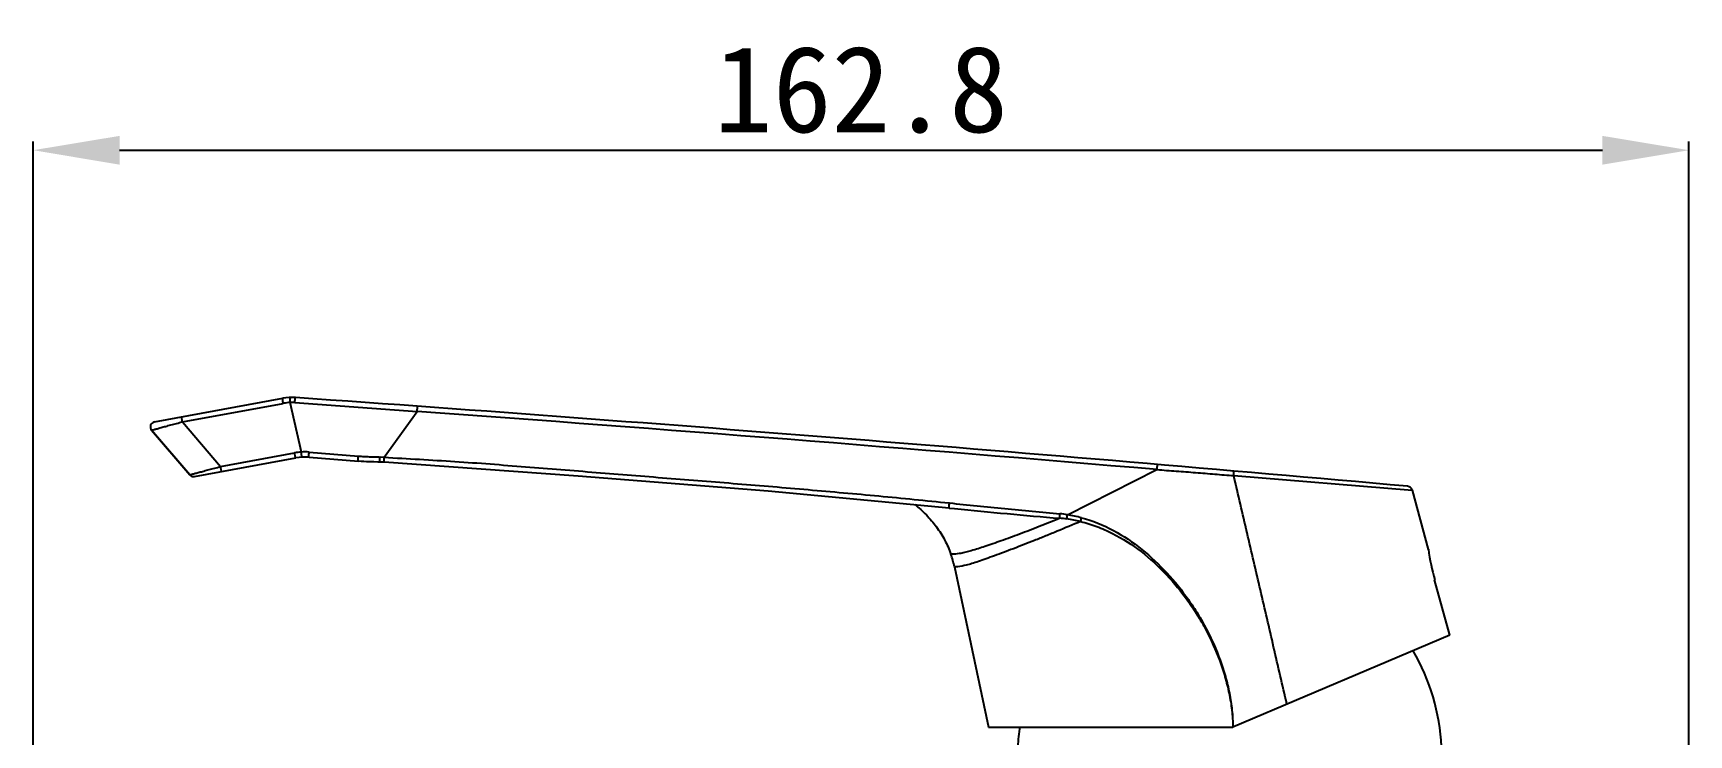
# Model space of a CAD drawing. Header units: millimetres. Extents: x 3817 to 4149, y 28263 to 28669.
# Drawn here: x 3832.6 to 3995.4, y 28600.3 to 28669.4 of the extents above; entities that cross this region are included whole.
import ezdxf

# ---------------------------------------------------------------- set-up
doc = ezdxf.new("R2010")
doc.units = ezdxf.units.MM
doc.styles.get("Standard").update_dxf_attribs({"font": ''})
doc.styles.get('Standard').set_extended_font_data('SimSun')
doc.dimstyles.new('副本 ISO-25-2bei', dxfattribs={"dimscale": 1.7, "dimtxt": 5, "dimasz": 5, "dimexe": 0.5, "dimexo": 0.625, "dimgap": 1, "dimtad": 1, "dimlfac": 0.0393, "dimdsep": 46, "dimtxsty": 'Standard', "dimcen": 2.5, "dimclrd": 1, "dimclre": 1, "dimclrt": 3, "dimadec": 0, "dimazin": 0, "dimtfac": 1, "dimtmove": 0, "dimatfit": 3, "dimfxl": 0, "dimarcsym": 0})

# ---------------------------------------------------------------- blocks, each defined once
blk = doc.blocks.new('*D1')
at = {"color": 1, "lineweight": -2, "transparency": 16777216}
for p, q in [((3832.63, 28578.06), (3832.63, 28658.73)), ((3841.13, 28657.88), (3986.9, 28657.88)), ((3995.4, 28509.23), (3995.4, 28658.73))]:
    blk.add_line(p, q, dxfattribs=at)
at = {"color": 1, "transparency": 16777216}
for points in [[(3841.13, 28659.29), (3841.13, 28656.46), (3832.63, 28657.88)], [(3986.9, 28659.29), (3986.9, 28656.46), (3995.4, 28657.88)]]:
    blk.add_solid(points, dxfattribs=at)
at = {"layer": 'Defpoints', "color": 0, "transparency": 16777216}
for p in [(3995.4, 28657.88), (3832.63, 28577), (3995.4, 28508.17)]:
    blk.add_point(p, dxfattribs=at)
at = {"color": 3, "transparency": 16777216, "insert": (3914.01, 28663.83), "char_height": 8.5, "attachment_point": 5, "bg_fill": 3, "box_fill_scale": 1.1, "bg_fill_color": 256, "bg_fill_true_color": 13158600, "bg_fill_transparency": 0}
blk.add_mtext('162.8', dxfattribs=at)

msp = doc.modelspace()

# ---------------------------------------------------------------- dimensions: what is measured, and where the dimension line sits
dim = msp.add_linear_dim(base=(3995.4, 28657.88), p1=(3832.63, 28577), p2=(3995.4, 28508.17), dimstyle='副本 ISO-25-2bei', override={"dimdec": 1, "dimlfac": 1, "dimtfill": 1})
dim.commit()
dim.dimension.update_dxf_attribs({"geometry": '*D1', "text_midpoint": (3914.01, 28663.83)})

# ---------------------------------------------------------------- next in the draw order: linework, layer by layer
at = {"color": 7, "linetype": 'Continuous'}
for p, q in [((3844.56, 28631.14), (3857.17, 28633.47)), ((3847.31, 28631.15), (3857.22, 28632.97)), ((3859, 28628.18), (3857.91, 28633.05)), ((3858.35, 28633.04), (3870.38, 28632.18)), ((3867.13, 28627.67), (3870.38, 28632.18)), ((3844.27, 28630.33), (3848.02, 28625.93)), ((3848.02, 28625.93), (3844.27, 28630.33)), ((3847.31, 28631.15), (3851.05, 28626.75)), ((3848.49, 28625.77), (3858.45, 28627.6)), ((3851.05, 28626.75), (3858.33, 28628.09)), ((3859.75, 28627.67), (3864.6, 28627.28)), ((3859.76, 28628.16), (3864.61, 28627.78)), ((3866.73, 28627.7), (3867.13, 28627.66)), ((3866.74, 28627.19), (3866.74, 28627.19)), ((3867.13, 28627.17), (3866.74, 28627.19)), ((3934.3, 28622.01), (3943.11, 28626.46)), ((3950.66, 28625.86), (3968.18, 28624.44)), ((3968.18, 28624.44), (3969.78, 28618.6)), ((3922.69, 28622.67), (3923.21, 28622.62)), ((3923.2, 28616.88), (3926.55, 28601.1)), ((3971.89, 28610.16), (3970.4, 28615.6)), ((3971.89, 28610.16), (3950.55, 28601.1)), ((3926.55, 28601.1), (3950.55, 28601.1))]:
    msp.add_line(p, q, dxfattribs=at)
for points in [[(3866.11, 28627.21), (3865.89, 28627.21), (3865.65, 28627.22), (3865.41, 28627.23), (3865.15, 28627.25), (3864.89, 28627.26), (3864.6, 28627.28)], [(3866.74, 28627.19), (3866.71, 28627.19), (3866.51, 28627.2), (3866.11, 28627.21)], [(3922.69, 28622.67), (3904.88, 28624.32), (3886.2, 28625.82), (3867.13, 28627.17)]]:
    msp.add_lwpolyline(points, dxfattribs=at)
for centre, radius, start, end in [((3858.07, 28628.55), 5, 85.9928, 100.4462), ((3464.17, 23005.56), 5641.77, 84.87901, 85.99282), ((3858.04, 28628.54), 4.51, 91.6498, 100.4397), ((3858.04, 28628.55), 4.5, 85.9945, 91.6416), ((3465.25, 23020.1), 5626.68, 85.12813, 85.87103), ((3844.65, 28630.65), 0.5, 100.4539, 220.4424), ((3859.32, 28622.68), 5.51, 93.3996, 100.4429), ((3859.36, 28622.68), 5, 85.4462, 100.4462), ((3859.32, 28622.68), 5.51, 85.4508, 93.3917), ((3848.4, 28626.26), 0.5, 220.4423, 280.4385), ((3967.7, 28624.31), 0.5, 15.2661, 84.8789), ((3932.4, 28609.97), 12.19, 81.0205, 84.489), ((3932.3, 28609.23), 12.93, 74.8011, 81.0942), ((3932.69, 28609.46), 12.23, 82.6332, 85.9548), ((3932.61, 28608.92), 12.78, 76.4505, 82.6075), ((3913.34, 28614.78), 10.08, 12.0024, 19.4137), ((3993.87, 28622.05), 24.33, 188.1339, 195.3533)]:
    msp.add_arc(centre, radius, start, end, dxfattribs=at)
for points, knots in [([(3857.22, 28632.97), (3857.21, 28633.04), (3857.19, 28633.13), (3857.18, 28633.24), (3857.17, 28633.32), (3857.16, 28633.38), (3857.16, 28633.42), (3857.16, 28633.45), (3857.16, 28633.47), (3857.17, 28633.47)], [0, 0, 0, 0, 0.380897, 0.552716, 0.703151, 0.826713, 0.919043, 0.976751, 1, 1, 1, 1]), ([(3857.91, 28633.05), (3857.91, 28633.11), (3857.91, 28633.2), (3857.91, 28633.32), (3857.91, 28633.4), (3857.91, 28633.46), (3857.92, 28633.5), (3857.92, 28633.53), (3857.92, 28633.55), (3857.93, 28633.55)], [0, 0, 0, 0, 0.380051, 0.551851, 0.70242, 0.82619, 0.918735, 0.976616, 1, 1, 1, 1]), ([(3858.35, 28633.04), (3858.36, 28633.1), (3858.36, 28633.19), (3858.38, 28633.31), (3858.39, 28633.39), (3858.4, 28633.45), (3858.4, 28633.5), (3858.41, 28633.52), (3858.42, 28633.54), (3858.42, 28633.54)], [0, 0, 0, 0, 0.379565, 0.55138, 0.702056, 0.825971, 0.918654, 0.97662, 1, 1, 1, 1]), ([(3870.38, 28632.18), (3870.38, 28632.25), (3870.39, 28632.34), (3870.41, 28632.46), (3870.41, 28632.53), (3870.42, 28632.59), (3870.43, 28632.64), (3870.44, 28632.66), (3870.45, 28632.68), (3870.45, 28632.68)], [0, 0, 0, 0, 0.379558, 0.551374, 0.702053, 0.825972, 0.918656, 0.976622, 1, 1, 1, 1]), ([(3844.27, 28630.33), (3844.27, 28630.33), (3844.28, 28630.33), (3844.29, 28630.33), (3844.31, 28630.34), (3844.33, 28630.35), (3844.37, 28630.36), (3844.41, 28630.37), (3844.46, 28630.38), (3844.54, 28630.41), (3844.66, 28630.44), (3844.82, 28630.48), (3845, 28630.53), (3845.21, 28630.59), (3845.43, 28630.65), (3845.75, 28630.73), (3846.19, 28630.85), (3846.74, 28631), (3847.11, 28631.1), (3847.31, 28631.15)], [0, 0, 0, 0, 0.001232, 0.005088, 0.011561, 0.020625, 0.032244, 0.046354, 0.062881, 0.081751, 0.126207, 0.179006, 0.23939, 0.306586, 0.379813, 0.458304, 0.628118, 0.810491, 1, 1, 1, 1]), ([(3847.31, 28631.15), (3847.29, 28631.21), (3847.28, 28631.3), (3847.26, 28631.41), (3847.25, 28631.49), (3847.25, 28631.55), (3847.24, 28631.59), (3847.24, 28631.62), (3847.25, 28631.64), (3847.25, 28631.64)], [0, 0, 0, 0, 0.380897, 0.552716, 0.703151, 0.826713, 0.919043, 0.976751, 1, 1, 1, 1]), ([(3858.45, 28627.6), (3858.45, 28627.6), (3858.45, 28627.6), (3858.44, 28627.62), (3858.43, 28627.64), (3858.42, 28627.69), (3858.4, 28627.75), (3858.38, 28627.82), (3858.36, 28627.94), (3858.34, 28628.03), (3858.33, 28628.09)], [0, 0, 0, 0, 0.008181, 0.023973, 0.081972, 0.174743, 0.298746, 0.449458, 0.621193, 1, 1, 1, 1]), ([(3859.06, 28627.68), (3859.06, 28627.68), (3859.05, 28627.69), (3859.04, 28627.72), (3859.04, 28627.77), (3859.03, 28627.83), (3859.02, 28627.9), (3859.01, 28628.02), (3859, 28628.11), (3859, 28628.18)], [0, 0, 0, 0, 0.023384, 0.081342, 0.17401, 0.297909, 0.448573, 0.620385, 1, 1, 1, 1]), ([(3859.75, 28627.67), (3859.75, 28627.67), (3859.75, 28627.69), (3859.74, 28627.71), (3859.74, 28627.76), (3859.74, 28627.82), (3859.74, 28627.9), (3859.75, 28628.01), (3859.75, 28628.1), (3859.76, 28628.17)], [0, 0, 0, 0, 0.023359, 0.081187, 0.173662, 0.29736, 0.44788, 0.619681, 1, 1, 1, 1]), ([(3864.6, 28627.28), (3864.6, 28627.28), (3864.59, 28627.3), (3864.59, 28627.33), (3864.59, 28627.37), (3864.59, 28627.43), (3864.59, 28627.51), (3864.59, 28627.63), (3864.6, 28627.72), (3864.6, 28627.78)], [0, 0, 0, 0, 0.023359, 0.081187, 0.173662, 0.29736, 0.44788, 0.619681, 1, 1, 1, 1]), ([(3864.6, 28627.78), (3864.78, 28627.77), (3865.14, 28627.74), (3865.67, 28627.72), (3866.11, 28627.71), (3866.47, 28627.7), (3866.64, 28627.7), (3866.73, 28627.69)], [0, 0, 0, 0, 0.250002, 0.500003, 0.750003, 0.875004, 1, 1, 1, 1]), ([(3866.74, 28627.19), (3866.73, 28627.19), (3866.73, 28627.21), (3866.73, 28627.24), (3866.72, 28627.28), (3866.72, 28627.34), (3866.72, 28627.42), (3866.72, 28627.54), (3866.73, 28627.63), (3866.73, 28627.69)], [0, 0, 0, 0, 0.023619, 0.081788, 0.174409, 0.298145, 0.448624, 0.620362, 1, 1, 1, 1]), ([(3867.13, 28627.17), (3867.13, 28627.17), (3867.13, 28627.19), (3867.12, 28627.21), (3867.12, 28627.26), (3867.12, 28627.32), (3867.12, 28627.4), (3867.12, 28627.51), (3867.12, 28627.61), (3867.13, 28627.67)], [0, 0, 0, 0, 0.023346, 0.081314, 0.173813, 0.29753, 0.448077, 0.619965, 1, 1, 1, 1]), ([(3867.13, 28627.67), (3868.29, 28627.6), (3870.61, 28627.47), (3874.09, 28627.26), (3877.56, 28627.01), (3882.19, 28626.64), (3887.98, 28626.18), (3894.93, 28625.62), (3900.72, 28625.16), (3905.35, 28624.78), (3908.82, 28624.48), (3912.3, 28624.18), (3915.77, 28623.86), (3919.24, 28623.53), (3921.55, 28623.29), (3922.7, 28623.17)], [0, 0, 0, 0, 0.0625, 0.124999, 0.187499, 0.249999, 0.374999, 0.499999, 0.624999, 0.687499, 0.749999, 0.812499, 0.874999, 0.9375, 1, 1, 1, 1]), ([(3943.11, 28626.46), (3943.12, 28626.52), (3943.13, 28626.61), (3943.14, 28626.73), (3943.15, 28626.81), (3943.16, 28626.87), (3943.17, 28626.92), (3943.18, 28626.94), (3943.18, 28626.96), (3943.19, 28626.96)], [0, 0, 0, 0, 0.379557, 0.55142, 0.702149, 0.826103, 0.918792, 0.976717, 1, 1, 1, 1]), ([(3848.02, 28625.93), (3848.02, 28625.93), (3848.03, 28625.94), (3848.03, 28625.94), (3848.05, 28625.95), (3848.08, 28625.95), (3848.12, 28625.96), (3848.16, 28625.98), (3848.21, 28625.99), (3848.29, 28626.01), (3848.41, 28626.05), (3848.57, 28626.09), (3848.75, 28626.14), (3848.95, 28626.19), (3849.17, 28626.25), (3849.5, 28626.34), (3849.93, 28626.46), (3850.48, 28626.6), (3850.86, 28626.7), (3851.05, 28626.75)], [0, 0, 0, 0, 0.001233, 0.005088, 0.011561, 0.020624, 0.032243, 0.046352, 0.062879, 0.081749, 0.126205, 0.179003, 0.239387, 0.306582, 0.379809, 0.458301, 0.628115, 0.81049, 1, 1, 1, 1]), ([(3851.18, 28626.26), (3851.18, 28626.26), (3851.17, 28626.26), (3851.16, 28626.28), (3851.15, 28626.3), (3851.14, 28626.35), (3851.12, 28626.41), (3851.11, 28626.48), (3851.08, 28626.6), (3851.06, 28626.69), (3851.05, 28626.75)], [0, 0, 0, 0, 0.008181, 0.023973, 0.081972, 0.174743, 0.298746, 0.449458, 0.621193, 1, 1, 1, 1]), ([(3943.11, 28626.46), (3943.43, 28626.43), (3944.06, 28626.38), (3945.01, 28626.3), (3945.96, 28626.24), (3947.22, 28626.14), (3948.79, 28626.01), (3950.04, 28625.91), (3950.66, 28625.86)], [0, 0, 0, 0, 0.125461, 0.251039, 0.376785, 0.502463, 0.752709, 1, 1, 1, 1]), ([(3950.66, 28625.86), (3950.66, 28625.92), (3950.67, 28626.03), (3950.66, 28626.16), (3950.64, 28626.24), (3950.63, 28626.29), (3950.61, 28626.32), (3950.59, 28626.32)], [0, 0, 0, 0, 0.367987, 0.677436, 0.797741, 0.891117, 1, 1, 1, 1]), ([(3955.89, 28603.37), (3955.45, 28605.24), (3954.58, 28608.99), (3953.27, 28614.61), (3951.97, 28620.23), (3951.1, 28623.99), (3950.66, 28625.86)], [0, 0, 0, 0, 0.24983, 0.49977, 0.749827, 1, 1, 1, 1]), ([(3919.31, 28623.01), (3919.7, 28622.7), (3920.46, 28622.01), (3921.45, 28620.84), (3922.27, 28619.55), (3922.68, 28618.61), (3922.85, 28618.13)], [0, 0, 0, 0, 0.250052, 0.500064, 0.750079, 1, 1, 1, 1]), ([(3922.69, 28622.67), (3922.68, 28622.67), (3922.68, 28622.69), (3922.68, 28622.72), (3922.68, 28622.76), (3922.68, 28622.82), (3922.68, 28622.9), (3922.69, 28623.02), (3922.7, 28623.11), (3922.7, 28623.17)], [0, 0, 0, 0, 0.022837, 0.080191, 0.172387, 0.295993, 0.446622, 0.618715, 1, 1, 1, 1]), ([(3922.7, 28623.17), (3924.51, 28622.98), (3928.14, 28622.63), (3931.76, 28622.28), (3933.57, 28622.11)], [0, 0, 0, 0, 0.5, 1, 1, 1, 1]), ([(3923.21, 28622.62), (3924.93, 28622.44), (3928.38, 28622.11), (3931.83, 28621.81), (3933.55, 28621.66)], [0, 0, 0, 0, 0.499977, 1, 1, 1, 1]), ([(3933.55, 28621.66), (3933.55, 28621.72), (3933.55, 28621.87), (3933.56, 28622.02), (3933.57, 28622.11)], [0, 0, 0, 0, 0.410559, 1, 1, 1, 1]), ([(3934.26, 28621.59), (3934.26, 28621.65), (3934.27, 28621.79), (3934.29, 28621.93), (3934.3, 28622.01)], [0, 0, 0, 0, 0.423882, 1, 1, 1, 1]), ([(3933.55, 28621.66), (3932.88, 28621.39), (3931.57, 28620.86), (3929.65, 28620.11), (3927.86, 28619.46), (3926.28, 28618.91), (3925.12, 28618.53), (3924.33, 28618.32), (3923.76, 28618.19), (3923.27, 28618.13), (3922.94, 28618.13), (3922.85, 28618.13)], [0, 0, 0, 0, 0.191758, 0.375834, 0.546015, 0.695837, 0.819248, 0.869732, 0.912778, 0.975723, 1, 1, 1, 1]), ([(3935.6, 28621.34), (3934.84, 28621.02), (3933.69, 28620.55), (3932.19, 28619.92), (3930.75, 28619.35), (3929.37, 28618.81), (3928.06, 28618.31), (3927.16, 28617.98), (3926.34, 28617.68), (3925.6, 28617.42), (3924.95, 28617.21), (3924.27, 28617.02), (3923.7, 28616.91), (3923.31, 28616.88), (3923.2, 28616.88)], [0, 0, 0, 0, 0.188828, 0.280868, 0.370432, 0.539447, 0.61749, 0.690091, 0.756361, 0.815654, 0.867498, 0.911602, 0.97555, 1, 1, 1, 1]), ([(3935.6, 28621.34), (3935.62, 28621.4), (3935.64, 28621.52), (3935.67, 28621.65), (3935.69, 28621.72)], [0, 0, 0, 0, 0.444217, 1, 1, 1, 1]), ([(3935.6, 28621.34), (3936.15, 28621.21), (3937.21, 28620.88), (3939.25, 28619.98), (3941.61, 28618.45), (3944.08, 28616.18), (3945.85, 28614.01), (3947.09, 28612.16), (3948.2, 28610.22), (3949.12, 28608.18), (3949.81, 28606.06), (3950.22, 28604.43), (3950.5, 28602.78), (3950.57, 28601.66), (3950.55, 28601.1)], [0, 0, 0, 0, 0.062373, 0.1248, 0.249626, 0.37458, 0.499607, 0.562169, 0.624731, 0.749785, 0.812345, 0.874884, 0.937456, 1, 1, 1, 1]), ([(3935.69, 28621.72), (3936.78, 28621.42), (3938.88, 28620.56), (3941.68, 28618.67), (3944.14, 28616.34), (3945.9, 28614.14), (3947.14, 28612.26), (3948.25, 28610.31), (3949.16, 28608.24), (3949.85, 28606.1), (3950.25, 28604.46), (3950.51, 28602.79), (3950.57, 28601.66), (3950.55, 28601.1)], [0, 0, 0, 0, 0.124857, 0.249788, 0.374772, 0.499788, 0.562337, 0.624881, 0.749891, 0.812427, 0.874941, 0.937485, 1, 1, 1, 1])]:
    msp.add_open_spline(points, degree=3, knots=knots, dxfattribs=at)
for points in [[(3971.08, 28599.19), (3970.92, 28602.52), (3969.96, 28605.75), (3968.29, 28608.63)], [(3929.62, 28601.18), (3929.52, 28600.52), (3929.46, 28599.85), (3929.43, 28599.19)]]:
    msp.add_open_spline(points, degree=3)

doc.saveas('drawing.dxf')
